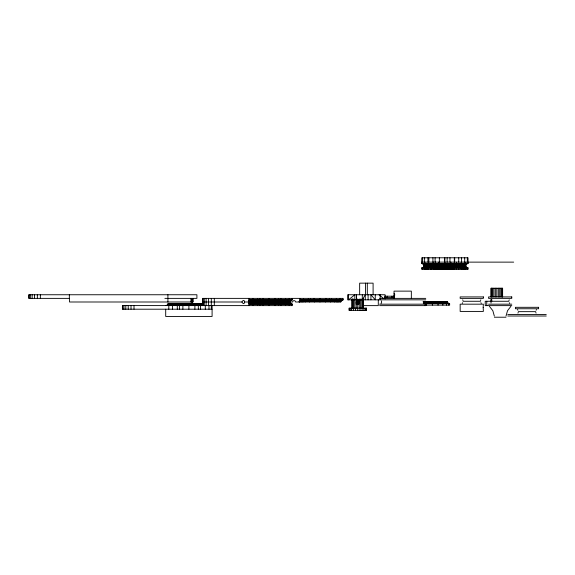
<?xml version="1.0" encoding="UTF-8"?>
<svg xmlns="http://www.w3.org/2000/svg" width="575" height="575" viewBox="0 0 575 575"><rect width="100%" height="100%" fill="white"/><g stroke="black" fill="none" stroke-linecap="round" stroke-linejoin="round"><path stroke-width="0.86" d="M394.04 298.375L394.04 291.13L411.341 291.13L411.341 298.375M183.49 303.449L182.886 305.627L182.886 309.206M325.378 301.997L325.982 298.375M178.451 303.449L178.106 305.037L177.294 305.627L177.294 309.206M330.417 301.997L330.754 300.409L331.574 299.827L331.574 298.375M174.132 303.449L173.643 305.037L172.493 305.627L172.493 309.206M334.736 301.997L335.225 300.409L336.375 299.827L336.375 298.375M506.014 316.099L507.502 310.737L510.902 306.331M170.811 303.449L170.214 305.037L168.806 305.627M338.057 301.997L338.653 300.409L340.062 299.827L340.062 298.375M241.852 301.997C245.388 296.427 245.388 307.575 241.852 301.997L202.709 301.997M168.727 303.449L168.065 305.037L166.484 305.584M212.089 309.206L122.417 309.206L122.417 305.584L292.38 305.627L292.38 304.175L290.375 303.133L248.716 303.133L248.716 300.869L290.375 300.869L292.38 299.827L292.38 298.375M340.141 301.997L340.803 300.409L342.377 299.827L342.377 298.375M165.701 305.584L167.325 305.037L168.015 303.449L203.651 303.449M290.375 300.869L290.375 303.133M202.709 305.627L202.709 298.375L343.167 298.375L343.167 299.827L341.543 300.409L340.853 301.997L295.543 301.997C295.607 300.136 292.567 300.136 292.639 301.997L244.749 301.997M422.287 267.885L467.497 267.885L468.086 267.928L468.086 269.373L421.698 269.373L421.698 267.928C424.666 268.209 424.666 263.293 421.698 263.58L421.762 257.78L468.007 257.78L468.086 263.58L422.287 263.623M467.497 267.885C465.261 267.519 465.261 263.99 467.497 263.623M394.04 293.868C394.622 292.387 395.075 295.723 394.299 296.204L384.718 296.204M480.563 300.524L480.851 299.827M508.968 300.524L509.263 299.827M517.924 313.102L518.212 312.405M381.074 303.499L381.671 301.997L381.397 300.941M356.917 301.573C355.458 302.472 356.874 304.879 358.376 304.038M462.214 303.327L462.681 302.723M536.094 310.205L536.561 309.602M358.577 303.916C360.23 302.867 358.225 300.308 356.802 301.659M358.692 303.83L358.247 304.096M421.698 262.128L513.683 262.128M421.698 263.58L468.086 263.58M422.848 263.817L466.943 263.817M423.329 264.162L466.454 264.162M423.703 264.622L466.081 264.622M423.94 265.168L465.851 265.168M424.019 265.751L465.764 265.751M423.94 266.34L465.851 266.34M423.703 266.879L466.081 266.879M423.329 267.339L466.454 267.339M422.848 267.684L466.943 267.684M421.698 267.928L468.086 267.928M384.718 297.649L394.313 297.649M164.867 298.375L196.909 298.375L196.909 294.752L28.75 294.752L28.75 298.375L69.525 298.375L69.525 301.997L192.927 301.997M379.615 298.375L425.759 298.375M292.38 299.827L249.097 299.827C251.713 299.719 251.713 304.283 249.097 304.175L292.38 304.175M343.167 299.827L299.891 299.827L301.3 300.409L301.897 301.997M425.759 299.827L347.667 299.827L347.667 294.752L385.085 294.752L385.085 298.978M248.623 300.064L291.23 300.064M300.883 300.064L342.024 300.064M248.357 300.409L290.749 300.409M299.863 300.409L341.543 300.409M300.215 300.869L341.169 300.869M463.069 301.271L480.463 301.271M508.868 301.271L485.221 301.271L485.221 305.627L511.772 305.627M248.946 301.415L290.138 301.415M340.932 301.415L299.733 301.415L299.812 301.997M423.071 301.508L447.321 301.508L448.011 303.097L449.643 303.679L449.643 305.131L424.889 305.131M423.351 302.091L447.4 302.091M248.946 302.587L290.138 302.587M423.315 302.637L447.637 302.637M423.257 303.097L448.011 303.097M424.005 303.442L448.493 303.442M248.357 303.586L290.749 303.586M423.876 303.679L449.643 303.679M248.623 303.931L291.23 303.931M167.936 304.038L202.838 304.038M379.615 304.175L425.759 304.175M488.577 304.175L511.772 304.175M167.699 304.577L202.997 304.577M167.325 305.037L203.248 305.037M166.843 305.382L202.961 305.382M363.033 305.627L378.285 305.627L378.285 299.827M379.615 305.627L425.759 305.627M518.312 311.657L535.706 311.657M507.768 314.554L546.25 314.554M507.768 316.006L546.25 316.006M494.378 317.22L505.971 317.22M394.299 296.204L394.04 295.629M379.098 294.752L383.755 298.698M489.447 306.331L492.847 310.737L494.335 316.099M517.464 309.602L517.924 310.205M509.263 302.723L509.723 303.327M480.851 302.723L481.311 303.327M535.807 312.405L536.094 313.102M462.681 299.827L462.968 300.524M299.022 301.415L299.101 301.997M446.61 301.508L447.278 303.097L448.852 303.679L448.852 305.131M444.525 301.508L445.122 303.097L446.538 303.679L446.538 305.131M441.212 301.508L441.693 303.097L442.851 303.679L442.851 305.131M305.217 301.997L304.728 300.409L303.571 299.827L303.571 298.375M436.885 301.508L437.23 303.097L438.042 303.679L438.042 305.131M309.537 301.997L309.192 300.409L308.38 299.827L308.38 298.375M199.331 303.449L199.676 305.037L200.488 305.627L200.488 309.206M431.854 301.508L432.45 305.131M314.575 301.997L313.972 298.375M194.292 303.449L194.896 305.627L194.896 309.206M502.615 296.923L502.615 288.226L491.021 288.226L491.021 296.923M502.421 288.226L502.421 296.923M501.838 288.226L501.838 296.923M500.918 288.226L500.918 296.923M499.718 288.226L499.718 296.923M498.317 288.226L498.317 296.923M496.822 288.226L496.822 296.923M495.319 288.226L495.319 296.923M493.918 288.226L493.918 296.923M492.717 288.226L492.717 296.923M491.798 288.226L491.798 296.923M491.798 299.532L491.798 301.271M491.215 288.226L491.215 296.923M491.215 299.532L491.215 301.271M491.021 299.532L491.021 303.018M486.773 301.271L486.773 305.627M467.338 257.78L467.295 263.58C464.413 263.336 464.413 268.166 467.295 267.928L467.295 269.373M464.981 262.128L464.981 263.58C462.365 263.472 462.365 268.036 464.981 267.928L464.981 269.373M464.693 257.78L464.693 262.128M464.463 268.654L464.463 269.373M463.795 268.654L463.795 269.373M461.84 268.654L461.84 269.373M461.581 257.78L461.581 262.128M461.294 262.128L461.294 263.58C459.102 263.709 459.102 267.792 461.294 267.928L461.294 269.373M458.728 257.78L458.728 262.128M458.728 268.654L458.728 269.373M456.493 262.128L456.493 263.58L455.673 264.162L455.328 265.751L455.673 267.339L456.493 267.928L456.493 269.373M454.681 257.78L454.681 262.128M454.681 268.654L454.681 269.373M454.315 257.78L454.315 263.58M454.315 267.928L454.315 269.373M453.589 268.654L453.589 269.373M453.294 268.654L453.294 269.373M452.424 268.654L452.424 269.373M451.044 268.654L451.044 269.373M450.893 262.128L450.297 265.751L450.922 269.373M450.721 268.654L450.721 269.373M450.117 268.654L450.117 269.373M449.959 257.78L449.959 262.128M449.959 268.654L449.959 269.373M449.24 268.654L449.24 269.373M449.154 268.654L449.154 269.373M447.911 268.654L447.911 269.373M447.142 257.78L447.142 262.207M447.142 268.654L447.142 269.373M446.452 268.654L446.452 269.373M444.892 257.78L444.892 269.373M444.425 257.78L444.425 262.128M443.332 268.654L443.332 269.373M442.642 268.654L442.642 269.373M441.88 268.654L441.88 269.373M440.63 268.654L440.63 269.373M440.543 268.654L440.543 269.373M439.825 268.654L439.825 269.373M439.674 268.654L439.674 269.373M439.357 257.78L439.357 262.128M439.07 268.654L439.07 269.373M438.89 262.128L439.487 265.751L438.89 269.373L438.862 268.654M438.739 268.654L438.739 269.373M437.359 268.654L437.359 269.373M436.49 268.654L436.49 269.373M436.195 268.654L436.195 269.373M435.469 262.128L435.469 263.58M435.469 267.928L435.469 269.373M435.11 257.78L435.11 262.128M435.11 268.654L435.11 269.373M433.298 262.128L433.298 263.58L434.111 264.162L434.456 265.751L434.111 267.339L433.298 267.928L433.298 269.373M432.918 257.78L432.918 262.128M431.056 268.654L431.056 269.373M428.864 257.78L428.864 262.128M428.49 262.128L428.49 263.58C430.682 263.709 430.682 267.792 428.49 267.928L428.49 269.373M427.944 257.78L427.944 262.128M427.944 268.654L427.944 269.373M426.449 301.508L426.449 305.131M425.989 268.654L425.989 269.373M425.32 268.654L425.32 269.373M424.803 262.128L424.803 263.58C427.426 263.472 427.426 268.036 424.803 267.928L424.803 269.373M424.623 257.78L424.623 262.128M422.668 257.78L422.668 262.128M422.488 262.128L422.488 263.58C425.371 263.336 425.371 268.166 422.488 267.928L422.488 269.373M391.906 296.204L391.906 297.649M387.234 296.204L387.234 297.649M385.264 296.204L385.264 297.649M380.154 294.752L380.154 299.827M375.252 294.752L375.252 299.827L370.918 294.752L370.918 299.827M373.096 294.752L373.096 283.152L359.648 283.152L359.648 294.752M368.093 294.752L368.093 299.827M367.303 283.152L367.303 294.752M366.146 308.178L366.146 310.356M365.535 283.152L365.535 294.752M365.276 299.827L365.276 294.752L362.293 299.827L362.293 294.752M365.283 308.178L365.283 310.356M363.896 308.178L363.896 310.356M363.544 298.978L363.544 308.178M363.35 298.978L363.35 308.178M362.768 298.978L362.768 308.178M362.099 308.178L362.099 310.356M361.848 298.978L361.848 308.178M360.647 298.978L360.647 308.178M360 308.178L360 310.356M359.246 298.978L359.246 308.178M358.829 300.79L358.829 304.268M358.311 300.79L358.311 304.268M357.751 298.907L357.751 310.356M357.183 300.79L357.183 304.268M356.665 301.659L356.665 304.268M356.543 294.752L356.543 299.827M356.442 294.752L356.442 299.827M356.248 298.978L356.248 308.178M356.213 301.659L356.213 304.268M355.494 308.178L355.494 310.356M354.847 308.178L354.832 294.752L348.515 299.827L348.515 294.752M353.647 298.978L353.647 308.178M353.395 308.178L353.395 310.356M352.727 298.978L352.727 308.178M352.144 298.978L352.144 308.178M351.95 298.978L351.95 308.178M351.598 308.178L351.598 310.356M350.218 308.178L350.218 310.356M349.348 308.178L349.348 310.356M336.921 299.827L336.921 301.997M329.396 298.375L329.396 299.827M319.973 298.375L319.973 301.997M310.55 298.375L310.55 299.827M303.025 299.827L303.025 301.997M299.891 298.375L299.891 301.997M291.59 298.375L291.59 299.827C288.707 299.582 288.707 304.412 291.59 304.175L291.59 305.627M289.275 298.375L289.275 299.827C286.652 299.719 286.652 304.283 289.275 304.175L289.275 305.627M285.588 298.375L285.588 299.827C283.396 299.956 283.396 304.038 285.588 304.175L285.588 305.627M280.78 298.375L280.78 299.827L279.967 300.409L279.623 301.997L279.967 303.586L280.78 304.175L280.78 305.627M278.609 298.375L278.609 299.827M278.609 304.175L278.609 305.627M275.188 298.375L274.591 301.997L275.188 305.627M269.186 298.375L269.186 305.627M263.185 298.375L263.781 301.997L263.185 305.627M259.763 298.375L259.763 299.827M259.763 304.175L259.763 305.627M257.586 298.375L257.586 299.827L258.405 300.409L258.75 301.997L258.405 303.586L257.586 304.175L257.586 305.627M252.784 298.375L252.784 299.827C254.977 299.956 254.977 304.038 252.784 304.175L252.784 305.627M249.097 298.375L249.097 305.627M214.31 298.375L214.31 305.627M212.089 305.627L212.089 316.451L165.701 316.451L165.701 309.206M211.305 298.375L211.298 309.206M208.977 305.627L208.977 309.206M208.509 298.375L208.509 305.627M206.109 298.375L206.109 305.627M205.289 305.627L205.289 309.206M204.262 298.375L204.262 305.627M203.104 298.375L203.104 305.627M198.318 305.627L198.318 309.206M192.862 298.375L192.841 301.997L192.769 298.375M192.682 298.375L192.682 301.997M192.582 298.375L192.582 301.997M192.395 298.375L192.395 301.997M192.273 298.375L192.273 301.997M191.877 298.375L191.877 301.997M191.417 298.375L191.417 301.997M190.929 298.375L190.929 301.997M188.895 303.449L188.895 309.206M179.472 305.627L179.472 309.206M171.947 303.449L171.947 305.627M168.806 305.584L168.806 309.206M167.914 294.752L167.914 301.997M134.011 305.584L134.011 309.206M131.014 305.584L131.014 309.206M128.211 305.584L128.211 309.206M125.81 305.584L125.81 309.206M123.97 305.584L123.97 309.206M122.813 305.584L122.813 309.206M69.338 294.752L69.338 298.375M40.351 294.752L40.351 298.375M37.346 294.752L37.346 298.375M34.55 294.752L34.55 298.375M32.15 294.752L32.15 298.375M30.302 294.752L30.302 298.375M29.145 294.752L29.145 298.375M483.18 307.424L483.359 311.42L460.165 311.42L460.165 304.175L483.359 304.175L483.18 307.424M483.359 296.923L460.165 296.923L460.165 298.375L483.359 298.375L483.359 296.923M511.772 296.923L488.577 296.923L488.577 298.375L511.772 298.375L511.772 296.923M538.61 307.309L515.416 307.309L515.416 308.753L538.61 308.753L538.61 307.309M366.447 308.178L349.047 308.178L349.047 310.356L366.447 310.356L366.447 308.178"/></g></svg>
